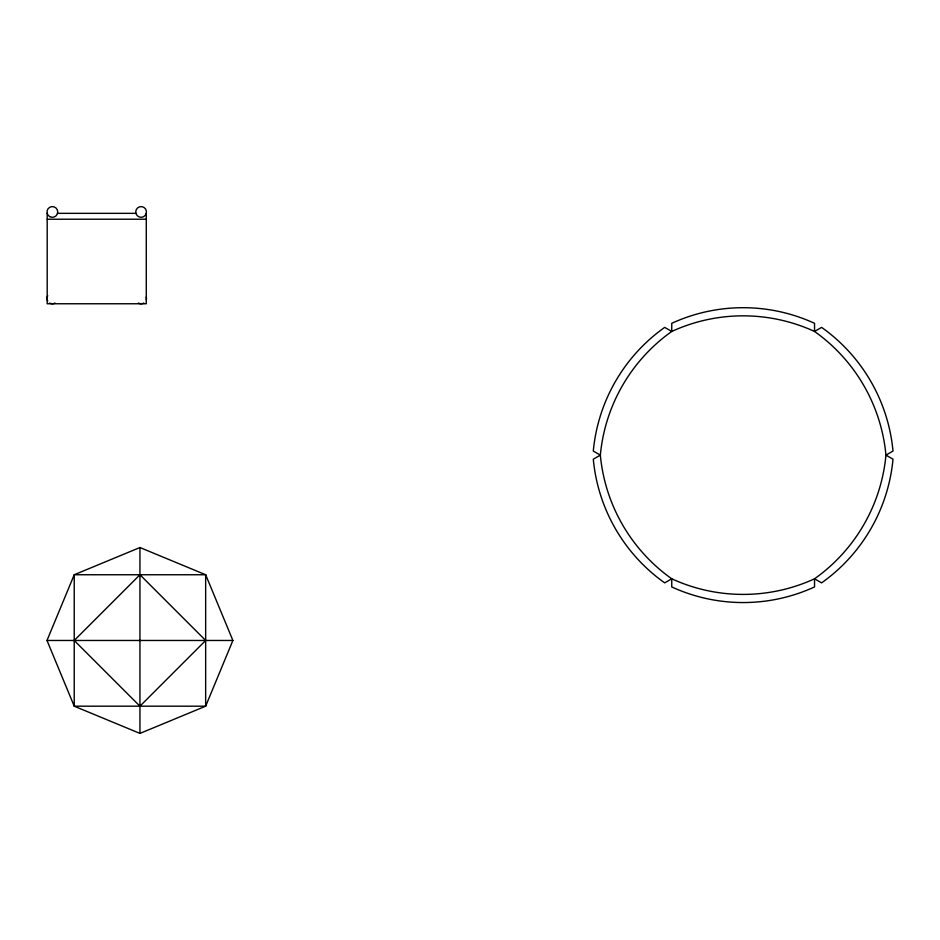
<?xml version="1.0" encoding="UTF-8"?>
<svg xmlns="http://www.w3.org/2000/svg" width="940" height="940" viewBox="0 0 940 940"><rect width="100%" height="100%" fill="white"/><g stroke="black" fill="none" stroke-linecap="round" stroke-linejoin="round"><path stroke-width="1.41" d="M47 640.469L74.225 574.751L139.942 547.527L205.66 574.751L232.885 640.469L205.66 706.187L139.942 733.411L74.225 706.187L47 640.469L232.885 640.469M57.387 213.345L136.077 213.345M47.188 219.22L146.276 219.22M146.276 213.345A5.37 5.37 0 0 1 137.299 215.742A5.37 5.37 0 0 1 139.708 206.776A5.37 5.37 0 0 1 146.276 213.345L146.276 303.761L47.188 303.761L47.188 213.345M139.942 547.527L139.942 733.411M146.276 297.017A5.37 5.37 0 0 1 146.276 299.789M143.785 303.044A5.37 5.37 0 0 1 138.415 303.044M55.049 303.044A5.37 5.37 0 0 1 49.679 303.044M47.717 301.082A5.37 5.37 0 0 1 47.717 295.712M139.942 574.751L74.225 640.469L139.942 706.187L205.66 640.469L139.942 574.751M600.343 455.125L593.293 459.19A171.033 171.033 0 0 0 664.698 582.87L671.748 578.793A171.033 171.033 0 0 0 814.545 578.793L821.595 582.87A171.033 171.033 0 0 0 893 459.19L885.95 455.125A171.033 171.033 0 0 0 814.545 331.456L814.545 323.313A171.033 171.033 0 0 0 671.748 323.313L671.748 331.456A171.033 171.033 0 0 0 600.343 455.125A171.033 171.033 0 0 0 671.748 578.793L671.748 586.936A171.033 171.033 0 0 0 814.545 586.936L814.545 578.793A171.033 171.033 0 0 0 885.95 455.125L893 451.059A171.033 171.033 0 0 0 821.595 327.379L814.545 331.456A171.033 171.033 0 0 0 671.748 331.456L664.698 327.379A171.033 171.033 0 0 0 593.293 451.059L600.343 455.125M205.66 574.751L74.225 574.751L74.225 706.187L205.66 706.187L205.66 574.751M49.679 216.6A5.37 5.37 0 0 0 57.728 211.958A5.37 5.37 0 0 0 49.679 207.305A5.37 5.37 0 0 0 49.679 216.6"/></g></svg>
